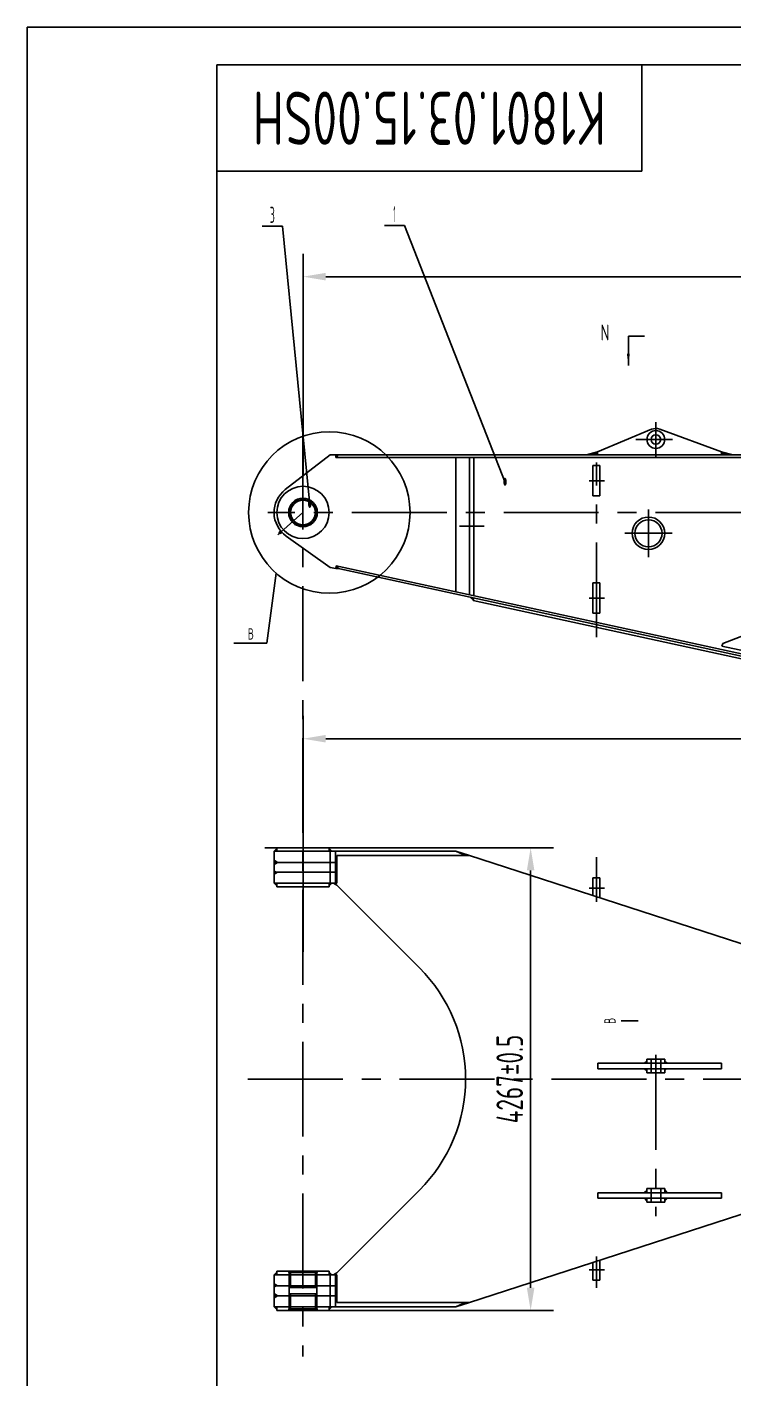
# Model space of a CAD drawing. Header units: millimetres. Extents: x 0 to 30627, y -801 to 20790.
# Drawn here: x 0 to 6519, y 8323 to 20790 of the extents above; entities that cross this region are included whole.
import ezdxf
from ezdxf.enums import TextEntityAlignment as Align

# ---------------------------------------------------------------- set-up
doc = ezdxf.new("R2010")
doc.units = ezdxf.units.MM
doc.header["$LTSCALE"] = 700
doc.linetypes.add('F', pattern=[0.75, 0.5, -0.25])
doc.linetypes.add('G', pattern=[2, 1.25, -0.25, 0.25, -0.25])
for name, color, linetype in [('01', 7, 'Continuous'), ('02', 1, 'Continuous'), ('04', 2, 'F'), ('05', 142, 'G'), ('08', 1, 'Continuous'), ('11', 3, 'Continuous'), ('14', 3, 'Continuous')]:
    doc.layers.add(name, color=color, linetype=linetype)
doc.styles.get("Standard").update_dxf_attribs({"font": 'isocp', "width": 0.707, "bigfont": 'intecad.shx'})
doc.dimstyles.new('INTE', dxfattribs={"dimscale": 70, "dimtxt": 3.5, "dimasz": 3, "dimexe": 3, "dimexo": 0, "dimgap": 1, "dimtad": 1, "dimdec": 3, "dimdsep": 46, "dimtxsty": 'Standard', "dimcen": 0, "dimclrd": 1, "dimclre": 1, "dimclrt": 3, "dimaunit": 1, "dimadec": 0, "dimazin": 0, "dimtfac": 1, "dimtmove": 0, "dimatfit": 0, "dimfxl": 0, "dimarcsym": 0})

# ---------------------------------------------------------------- blocks, each defined once
blk = doc.blocks.new('*D6')
at = {"layer": '08', "color": 1, "lineweight": -2}
for p, q in [((2194, 13222), (4854, 13222)), ((4644, 13012), (4644, 9165)), ((2355, 8955), (4854, 8955))]:
    blk.add_line(p, q, dxfattribs=at)
at = {"layer": '08', "color": 1}
for points in [[(4609, 13012), (4679, 13012), (4644, 13222)], [(4609, 9165), (4679, 9165), (4644, 8955)]]:
    blk.add_solid(points, dxfattribs=at)
at = {"layer": 'DEFPOINTS', "color": 0}
for p in [(2194, 13222), (2355, 8955), (4644, 8955)]:
    blk.add_point(p, dxfattribs=at)
at = {"layer": '08', "color": 3, "insert": (4451, 11089), "char_height": 245, "attachment_point": 5, "rotation": 90}
blk.add_mtext('4267%%p0.5', dxfattribs=at)
blk = doc.blocks.new('*D7')
at = {"layer": '08', "color": 1, "lineweight": -2}
for p, q in [((2545, 12261), (2545, 14437)), ((20223, 13789), (20223, 14437)), ((2755, 14227), (20013, 14227))]:
    blk.add_line(p, q, dxfattribs=at)
at = {"layer": '08', "color": 1}
for points in [[(2755, 14262), (2755, 14192), (2545, 14227)], [(20013, 14262), (20013, 14192), (20223, 14227)]]:
    blk.add_solid(points, dxfattribs=at)
at = {"layer": 'DEFPOINTS', "color": 0}
for p in [(20223, 14227), (20223, 13789), (2545, 12261)]:
    blk.add_point(p, dxfattribs=at)
at = {"layer": '08', "color": 3, "insert": (11384, 14419), "char_height": 245, "attachment_point": 5}
blk.add_mtext('17678%%P0.5', dxfattribs=at)
blk = doc.blocks.new('*D8')
at = {"layer": '08', "color": 1, "lineweight": -2}
for p, q in [((2545, 16670), (2545, 18698)), ((9555, 16500), (9555, 18698)), ((2755, 18488), (9345, 18488))]:
    blk.add_line(p, q, dxfattribs=at)
at = {"layer": '08', "color": 1}
for points in [[(2755, 18523), (2755, 18453), (2545, 18488)], [(9345, 18523), (9345, 18453), (9555, 18488)]]:
    blk.add_solid(points, dxfattribs=at)
at = {"layer": 'DEFPOINTS', "color": 0}
for p in [(9555, 18488), (2545, 16670), (9555, 16500)]:
    blk.add_point(p, dxfattribs=at)
at = {"layer": '08', "color": 3, "insert": (7052, 18680), "char_height": 245, "attachment_point": 5}
blk.add_mtext('7010%%p0.5', dxfattribs=at)
blk = doc.blocks.new('*U34', base_point=(251.96, 168.31))
at = {"layer": '01'}
for p, q in [((251.96, 168.31), (251.96, 182.31)), ((195.96, 168.31), (251.96, 168.31))]:
    blk.add_line(p, q, dxfattribs=at)
blk = doc.blocks.new('*U35')
at = {"layer": '04'}
blk.add_blockref('*U34', (0, 0), dxfattribs=at)
blk = doc.blocks.new('*U36')
at = {"layer": '01'}
for points in [[(415, 292), (25, 292)], [(25, 292), (25, 5)]]:
    blk.add_lwpolyline(points, dxfattribs=at)
at = {"layer": '02'}
for points in [[(420, 297), (0, 297)], [(0, 297), (0, 0)]]:
    blk.add_lwpolyline(points, dxfattribs=at)

msp = doc.modelspace()

# ---------------------------------------------------------------- hatches: boundary and pattern name
at = {"layer": '01'}
for points in [[(2855.7412, 16846.4882), (2846.7412, 16846.4882), (2846.7412, 16821.4882), (2855.7412, 16821.4882)], [(5262.1412, 16871.4882), (5157.7721, 16846.4882), (5262.1412, 16846.4882)], [(6405.1412, 16871.4882), (6405.1412, 16846.4882), (6510.7694, 16846.4882)], [(2867.9986, 15796.9451), (2855.7412, 15799.6093), (2846.7412, 15795.4882)], [(4119.7412, 15524.8712), (4093.8296, 15530.5033), (4116.1894, 15508.5301)], [(2277.7412, 13188.9964), (2303.2412, 13188.9964), (2303.2412, 13213.9964)], [(2786.2412, 13213.9964), (2811.7412, 13188.9964), (2786.2412, 13188.9964)], [(3954.7412, 13188.9964), (4042.75, 13149.4964), (4081.7412, 13149.4964)], [(2310.6502, 12996.9964), (2277.7412, 12996.9964), (2277.7412, 13015.9964)], [(2277.7412, 12977.9964), (2310.6502, 12996.9964), (2277.7412, 12996.9964)], [(2303.2412, 12869.9964), (2277.7412, 12894.9964), (2303.2412, 12894.9964)], [(2827.5867, 12894.9964), (2855.7412, 12876.7776), (2855.7412, 12894.9964)], [(2303.2412, 9307.9964), (2277.7412, 9282.9964), (2303.2412, 9282.9964)], [(2827.5867, 9282.9964), (2855.7412, 9301.2152), (2855.7412, 9282.9964)], [(2277.7412, 9180.9964), (2310.6502, 9180.9964), (2277.7412, 9199.9964)], [(2310.6502, 9180.9964), (2277.7412, 9180.9964), (2277.7412, 9161.9964)], [(2303.2412, 8963.9964), (2303.2412, 8988.9964), (2277.7412, 8988.9964)], [(2786.2412, 8963.9964), (2811.7412, 8988.9964), (2786.2412, 8988.9964)], [(3954.7412, 8988.9964), (4042.75, 9028.4964), (4081.7412, 9028.4964)]]:
    msp.add_hatch(color=256, dxfattribs=at).paths.add_polyline_path(points)
at = {"layer": '01', "linetype": 'Continuous'}
for points in [[(2867.4321, 16846.4882), (2855.7412, 16846.4882), (2855.7412, 16821.4882)], [(2786.2412, 12869.9964), (2804.7412, 12888.1336), (2804.7412, 12894.9964), (2786.2412, 12894.9964)], [(2811.7412, 12894.9964), (2804.7412, 12894.9964), (2804.7412, 12888.1336)], [(2786.2412, 9307.9964), (2804.7412, 9289.8591), (2804.7412, 9282.9964), (2786.2412, 9282.9964)], [(2811.7412, 9282.9964), (2804.7412, 9282.9964), (2804.7412, 9289.8591)]]:
    msp.add_hatch(color=7, dxfattribs=at).paths.add_polyline_path(points)
at = {"layer": '01'}
h = msp.add_hatch(color=256, dxfattribs=at)
h.paths.add_polyline_path([(2867.9986, 15796.9451), (2846.7412, 15795.4882), (2852.2101, 15820.8438), (2859.9908, 15819.1526), (2859.9901, 15819.1493)])
h.paths.add_polyline_path([(2855.7412, 15799.6093), (2867.9986, 15796.9451), (2859.9901, 15819.1493)])
h = msp.add_hatch(color=256, dxfattribs=at)
h.paths.add_polyline_path([(2277.7412, 13086.9964), (2277.7412, 13067.9644), (2310.6779, 13086.9804), (2310.6502, 13086.9964)])
h.paths.add_polyline_path([(2277.7412, 13105.9964), (2277.7412, 13086.9964), (2310.6502, 13086.9964)])
h = msp.add_hatch(color=256, dxfattribs=at)
h.paths.add_polyline_path([(5716.2412, 11254.4569), (5693.0996, 11233.9964), (5716.2412, 11233.9964)])
h.paths.add_polyline_path([(5716.2412, 11183.9964), (5691.6924, 11183.9964), (5716.2412, 11167.2668)])
h.paths.add_polyline_path([(5897.027, 11183.9964), (5881.2412, 11183.9964), (5881.2412, 11167.262)])
h.paths.add_polyline_path([(5881.2412, 11251.6396), (5881.2412, 11233.9964), (5901.5765, 11233.9964)])
h = msp.add_hatch(color=256, dxfattribs=at)
h.paths.add_polyline_path([(5716.2412, 10059.5878), (5691.1881, 10040.9964), (5716.2412, 10040.9964)])
h.paths.add_polyline_path([(5716.2412, 9990.9964), (5693.2275, 9990.9964), (5716.2412, 9965.9964)])
h.paths.add_polyline_path([(5905.3362, 9990.9964), (5881.2412, 9990.9964), (5881.2412, 9965.9964)])
h.paths.add_polyline_path([(5881.2412, 10065.9964), (5881.2412, 10040.9964), (5903.1324, 10040.9964)])
h = msp.add_hatch(color=256, dxfattribs=at)
h.paths.add_polyline_path([(2277.7412, 9090.9964), (2277.7412, 9110.0284), (2310.6779, 9091.0124), (2310.6502, 9090.9964)])
h.paths.add_polyline_path([(2277.7412, 9071.9964), (2277.7412, 9090.9964), (2310.6502, 9090.9964)])

# ---------------------------------------------------------------- linework, layer by layer
msp.add_circle((2544.7412, 16313.4882), 241.5)
for p, q in [((5545.1144, 17940.0562), (5695.1144, 17940.0562)), ((2795.7412, 16846.4882), (2380.9694, 16524.362)), ((2795.7412, 16846.4882), (11911.4157, 16846.4882)), ((2846.7412, 16846.4882), (2846.7412, 16821.4882)), ((5262.1412, 16871.4882), (5157.7721, 16846.4882)), ((5262.1412, 16846.4882), (5262.1412, 16871.4882)), ((6405.1412, 16871.4882), (6510.7694, 16846.4882)), ((6405.1412, 16846.4882), (6405.1412, 16871.4882)), ((3954.7412, 15581.1034), (3954.7412, 16821.4882)), ((5218.2412, 16465.4882), (5218.2412, 16745.4882)), ((5282.2412, 16465.4882), (5282.2412, 16745.4882)), ((2323.0549, 16128.0987), (2323.1429, 16129.5102)), ((2323.0549, 16128.0987), (2333.6427, 16116.103)), ((2323.1429, 16129.5102), (2335.0542, 16116.015)), ((2323.2978, 16126.3124), (2323.2538, 16125.6067)), ((2323.2538, 16125.6067), (2331.1946, 16116.6099)), ((2323.2978, 16126.3124), (2331.9004, 16116.5659)), ((2329.5156, 16135.135), (2341.4269, 16121.6398)), ((2331.1946, 16116.6099), (2331.9004, 16116.5659)), ((2333.2643, 16138.4437), (2332.9438, 16140.0282)), ((2333.2643, 16138.4437), (2345.1756, 16124.9485)), ((2333.6427, 16116.103), (2335.0542, 16116.015)), ((2335.3367, 16142.1403), (2349.101, 16126.5459)), ((2339.4049, 16142.9714), (2338.9427, 16142.5884)), ((2338.9427, 16142.5884), (2349.9934, 16130.0682)), ((2345.1756, 16124.9485), (2346.708, 16124.4338)), ((2350.4309, 16130.4793), (2349.9934, 16130.0682)), ((2795.7412, 15806.4882), (2389.6935, 16096.1193)), ((2795.7412, 15806.4882), (2846.7412, 15795.4882)), ((2852.2095, 15820.8412), (2846.7412, 15795.4882)), ((2846.7412, 15795.4882), (2855.7412, 15799.6093)), ((2846.7412, 15795.4882), (2867.9986, 15796.9451)), ((2852.2101, 15820.8438), (9150.1254, 14451.9536)), ((2855.7412, 15799.6093), (2859.9901, 15819.1493)), ((2855.7412, 15799.6093), (9145.8774, 14432.4099)), ((2859.9901, 15819.1493), (2867.9986, 15796.9451)), ((5218.2412, 15384.3471), (5218.2412, 15664.3471)), ((5218.2412, 15664.3471), (5282.2412, 15664.3471)), ((5282.2412, 15384.3471), (5282.2412, 15664.3471)), ((4116.1894, 15508.5301), (4093.8296, 15530.5033)), ((4119.7412, 15524.8712), (4114.4313, 15500.4416)), ((4114.4313, 15500.4416), (9140.5675, 14407.9803)), ((5218.2412, 15384.3471), (5282.2412, 15384.3471)), ((6416.8609, 15105.3801), (6406.2468, 15082.1034)), ((6406.2468, 15082.1034), (6981.3686, 14957.0972)), ((2303.2412, 13213.9964), (2277.7412, 13188.9964)), ((2786.2412, 13213.9964), (2811.7412, 13188.9964)), ((3954.7412, 13188.9964), (4081.7412, 13149.4964)), ((3954.7412, 13188.9964), (4042.75, 13149.4964)), ((2310.7056, 13086.9964), (2277.7966, 13067.9964)), ((2303.2412, 12869.9964), (2277.7412, 12894.9964)), ((2786.2412, 12869.9964), (2811.7412, 12894.9964)), ((2855.7412, 12876.7776), (2827.5867, 12894.9964)), ((5218.2412, 12943.5169), (5282.2412, 12943.5169)), ((5716.2412, 11254.4569), (5693.0996, 11233.9964)), ((5716.2412, 11271.9964), (5716.2412, 11233.9964)), ((5881.2412, 11271.9964), (5881.2412, 11233.9964)), ((5881.2412, 11251.6396), (5901.5765, 11233.9964)), ((5691.6924, 11183.9964), (5716.2412, 11167.2668)), ((5716.2412, 11145.9964), (5716.2412, 11183.9964)), ((5881.2412, 11167.262), (5897.027, 11183.9964)), ((5881.2412, 11145.9964), (5881.2412, 11183.9964)), ((5691.1881, 10040.9964), (5716.2412, 10059.5878)), ((5716.2412, 9965.9964), (5693.2275, 9990.9964)), ((5716.2412, 10078.9964), (5716.2412, 10040.9964)), ((5716.2412, 9952.9964), (5716.2412, 9990.9964)), ((5881.2412, 10078.9964), (5881.2412, 10040.9964)), ((5881.2412, 10065.9964), (5903.1324, 10040.9964)), ((5881.2412, 9965.9964), (5905.3362, 9990.9964)), ((5881.2412, 9952.9964), (5881.2412, 9990.9964)), ((2303.2412, 9307.9964), (2277.7412, 9282.9964)), ((2786.2412, 9307.9964), (2811.7412, 9282.9964)), ((2855.7412, 9301.2152), (2827.5867, 9282.9964)), ((5218.2412, 9234.4759), (5282.2412, 9234.4759)), ((2310.7056, 9090.9964), (2277.7966, 9109.9964)), ((2303.2412, 8963.9964), (2277.7412, 8988.9964)), ((2786.2412, 8963.9964), (2811.7412, 8988.9964)), ((3954.7412, 8988.9964), (4042.75, 9028.4964)), ((3954.7412, 8988.9964), (4081.7412, 9028.4964))]:
    msp.add_line(p, q, dxfattribs=at)
at = {"layer": '01', "color": 7, "linetype": 'Continuous'}
for p, q in [((5262.1412, 16871.4882), (5759.0951, 17080.51)), ((6405.1412, 16871.4882), (5833.9408, 17082.1853)), ((2855.7412, 16821.4882), (2867.4321, 16846.4882)), ((2855.7412, 16846.4882), (2855.7412, 16821.4882)), ((2846.7412, 16821.4882), (11916.7412, 16821.4882)), ((4081.7412, 16821.4882), (4081.7412, 15553.4882)), ((4119.7412, 15545.2253), (4119.7412, 16821.4882)), ((5218.2412, 16745.4882), (5282.2412, 16745.4882)), ((5218.2412, 16465.4882), (5282.2412, 16465.4882)), ((2329.5156, 16135.135), (2323.1429, 16129.5102)), ((2324.0475, 16126.9742), (2323.2978, 16126.3124)), ((2332.6501, 16117.2276), (2331.9004, 16116.5659)), ((2334.1689, 16135.9077), (2331.9197, 16133.9224)), ((2335.3367, 16142.1403), (2332.9438, 16140.0282)), ((2341.4269, 16121.6398), (2335.0542, 16116.015)), ((2338.7778, 16138.2417), (2336.3849, 16136.1296)), ((2337.6387, 16144.9724), (2352.197, 16128.4783)), ((2339.0861, 16140.9147), (2338.3364, 16140.253)), ((2342.7715, 16126.1611), (2340.5223, 16124.1759)), ((2345.6599, 16130.4445), (2343.267, 16128.3324)), ((2349.101, 16126.5459), (2346.708, 16124.4338)), ((2348.3505, 16130.4185), (2347.6008, 16129.7567)), ((6416.8609, 15105.3801), (6935.1451, 15304.8709)), ((2303.2412, 13222.4964), (2786.2412, 13222.4964)), ((2303.2412, 13222.4964), (2303.2412, 13188.9964)), ((2786.2412, 13222.4964), (2786.2412, 13188.9964)), ((2277.7412, 13188.9964), (3954.7412, 13188.9964)), ((2277.7412, 13188.9964), (2277.7412, 12894.9964)), ((2310.6502, 13086.9964), (2277.7412, 13105.9964)), ((2795.7412, 13188.9964), (2795.7412, 12894.9964)), ((2845.7412, 13188.9964), (2845.7412, 12894.9964)), ((4081.7412, 13149.4964), (2855.7412, 13149.4964)), ((2855.7412, 13149.4964), (2855.7412, 12894.9964)), ((7645.8473, 11992.8897), (4081.7412, 13149.4964)), ((2277.7412, 13086.9964), (2855.7412, 13086.9964)), ((2277.7412, 12996.9964), (2855.7412, 12996.9964)), ((2310.6502, 12996.9964), (2277.7412, 12977.9964)), ((2277.7412, 12894.9964), (2855.7412, 12894.9964)), ((2303.2412, 12860.4964), (2303.2412, 12894.9964)), ((2303.2412, 12860.4964), (2786.2412, 12860.4964)), ((2786.2412, 12860.4964), (2786.2412, 12894.9964)), ((2855.7412, 12876.7776), (3619.6319, 12112.887)), ((5218.2412, 12943.5169), (5218.2412, 12780.6848)), ((5282.2412, 12943.5169), (5282.2412, 12759.9159)), ((5262.2412, 11233.9964), (6405.2412, 11233.9964)), ((5262.2412, 11233.9964), (5262.2412, 11183.9964)), ((5716.2412, 11271.9964), (5881.2412, 11271.9964)), ((6405.1412, 11233.9964), (6405.1412, 11183.9964)), ((5262.2412, 11183.9964), (6405.2412, 11183.9964)), ((5716.2412, 11145.9964), (5881.2412, 11145.9964)), ((7645.8473, 10185.1031), (4081.7412, 9028.4964)), ((2855.7412, 9301.2152), (3619.6319, 10065.1058)), ((5262.2412, 10040.9964), (6405.2412, 10040.9964)), ((5262.2412, 10040.9964), (5262.2412, 9990.9964)), ((5262.2412, 9990.9964), (6405.2412, 9990.9964)), ((5716.2412, 10078.9964), (5881.2412, 10078.9964)), ((6405.1412, 10040.9964), (6405.1412, 9990.9964)), ((5716.2412, 9952.9964), (5881.2412, 9952.9964)), ((5218.2412, 9234.4759), (5218.2412, 9397.308)), ((5282.2412, 9234.4759), (5282.2412, 9418.0769)), ((2277.7412, 9282.9964), (2855.7412, 9282.9964)), ((2277.7412, 8988.9964), (2277.7412, 9282.9964)), ((2303.2412, 9317.4964), (2786.2412, 9317.4964)), ((2303.2412, 9317.4964), (2303.2412, 9282.9964)), ((2786.2412, 9317.4964), (2786.2412, 9282.9964)), ((2795.7412, 8988.9964), (2795.7412, 9282.9964)), ((2845.7412, 8988.9964), (2845.7412, 9282.9964)), ((2855.7412, 9028.4964), (2855.7412, 9282.9964)), ((2310.6502, 9180.9964), (2277.7412, 9199.9964)), ((2277.7412, 9180.9964), (2855.7412, 9180.9964)), ((2277.7412, 9090.9964), (2855.7412, 9090.9964)), ((2310.6502, 9090.9964), (2277.7412, 9071.9964)), ((2277.7412, 8988.9964), (3954.7412, 8988.9964)), ((2303.2412, 8955.4964), (2303.2412, 8988.9964)), ((2786.2412, 8955.4964), (2786.2412, 8988.9964)), ((4081.7412, 9028.4964), (2855.7412, 9028.4964)), ((2303.2412, 8955.4964), (2786.2412, 8955.4964))]:
    msp.add_line(p, q, dxfattribs=at)
for centre, radius in [((5798.6412, 16986.4882), 82.5), ((5798.6412, 16986.4882), 44.5), ((2544.7412, 16313.4882), 132), ((2544.7412, 16313.4882), 127)]:
    msp.add_circle(centre, radius, dxfattribs=at)
at = {"layer": '01'}
for centre, radius in [((2544.7412, 16313.4882), 114), ((5730.5623, 16121.4882), 150), ((5730.5623, 16121.4882), 125)]:
    msp.add_circle(centre, radius, dxfattribs=at)
at = {"layer": '01', "color": 7, "linetype": 'Continuous'}
msp.add_arc((5798.6412, 16986.4882), 102, 69.75263427, 112.81191865, dxfattribs=at)
at = {"layer": '01'}
for centre, radius, start, end in [((2544.7412, 16313.4882), 267, 127.83414814, 234.49998553), ((2330.9729, 16124.417), 6, 187.87548645, 254.99010598), ((2331.2579, 16134.6722), 1, 221.43279621, 311.43279621), ((2337.5147, 16140.6087), 4.6193, 197.28699092, 255.84253757), ((2333.5071, 16136.6574), 1, 311.43279621, 41.43279621), ((2352.0634, 16143.0323), 17.1308, 203.76204502, 239.10354741), ((2337.6747, 16141.0027), 1, 221.43279621, 311.43279621), ((2338.4244, 16141.6644), 1, 311.43279621, 41.43279621), ((2341.1841, 16123.4262), 1, 131.43279621, 221.43279621), ((2343.4332, 16125.4114), 1, 41.43279621, 131.43279621), ((2347.8516, 16128.8972), 4.6193, 187.02305486, 245.57860151), ((2348.2625, 16129.007), 1, 131.43279621, 221.43279621), ((2349.0122, 16129.6687), 1, 41.43279621, 131.43279621), ((2595.7412, 11088.9964), 1448, 0, 45), ((2595.7412, 11088.9964), 1448, 315, 0)]:
    msp.add_arc(centre, radius, start, end, dxfattribs=at)
at = {"layer": '02'}
for p, q in [((2355.1375, 18953.52), (2169.1375, 18953.52)), ((2607.2656, 16385.0718), (2355.1375, 18953.52)), ((3481.8387, 18960.611), (3295.8387, 18960.611)), ((4407.9026, 16588.8256), (3481.8387, 18960.611)), ((5545.1144, 17940.0562), (5545.1144, 17670.0562))]:
    msp.add_line(p, q, dxfattribs=at)
at = {"layer": '02', "color": 1, "linetype": 'Continuous'}
for p, q in [((2330.9395, 16133.7242), (2323.7166, 16127.349)), ((2340.2039, 16123.228), (2332.981, 16116.8528)), ((2339.8225, 16142.4983), (2339.3602, 16142.1153)), ((2350.0133, 16130.9524), (2349.5759, 16130.5413)), ((2296.5649, 15753.9714), (2210.418, 15109.4627)), ((2210.418, 15109.4627), (1908.0432, 15109.4627))]:
    msp.add_line(p, q, dxfattribs=at)
at = {"layer": '02'}
msp.add_lwpolyline([(5545.1144, 17670.0562, 0, 27, 0), (5545.1144, 17778.0562, 0, 0, 0)], format="xyseb", dxfattribs=at)
at = {"layer": '02', "color": 1, "linetype": 'Continuous'}
msp.add_circle((2787.6158, 16313.4882), 744.4393, dxfattribs=at)
at = {"layer": '04'}
for p, q in [((5754.2412, 11271.9964), (5754.2412, 11145.9964)), ((5843.2412, 11145.9964), (5843.2412, 11271.9964)), ((5754.2412, 9952.9964), (5754.2412, 10078.9964)), ((5843.2412, 10078.9964), (5843.2412, 9952.9964))]:
    msp.add_line(p, q, dxfattribs=at)
at = {"layer": '04', "color": 2, "linetype": 'F'}
for p, q in [((2412.7412, 9304.4964), (2412.7412, 9317.4964)), ((2414.7412, 9317.4964), (2414.7412, 9304.4964)), ((2414.7412, 9317.4964), (2544.7412, 9317.4964)), ((2414.7412, 9304.4964), (2417.7412, 9304.4964)), ((2674.7412, 9304.4964), (2414.7412, 9304.4964)), ((2417.7412, 8968.4964), (2417.7412, 9304.4964)), ((2417.7412, 9304.4964), (2417.7412, 9168.4964)), ((2430.7412, 9317.4964), (2430.7412, 9168.4964)), ((2674.7412, 9317.4964), (2544.7412, 9317.4964)), ((2658.7412, 9317.4964), (2658.7412, 9168.4964)), ((2671.7412, 9304.4964), (2671.7412, 8968.4964)), ((2671.7412, 9304.4964), (2671.7412, 9168.4964)), ((2674.7412, 9304.4964), (2671.7412, 9304.4964)), ((2674.7412, 9317.4964), (2674.7412, 9304.4964)), ((2676.7412, 9304.4964), (2676.7412, 9317.4964)), ((2417.7412, 9168.4964), (2419.4733, 9165.4964)), ((2417.7412, 9104.4964), (2419.4733, 9107.4964)), ((2417.7412, 8968.4964), (2417.7412, 9104.4964)), ((2670.0092, 9165.4964), (2419.4733, 9165.4964)), ((2670.0092, 9107.4964), (2419.4733, 9107.4964)), ((2430.7412, 8955.4964), (2430.7412, 9104.4964)), ((2658.7412, 8955.4964), (2658.7412, 9104.4964)), ((2671.7412, 9168.4964), (2670.0092, 9165.4964)), ((2671.7412, 9104.4964), (2670.0092, 9107.4964)), ((2671.7412, 8968.4964), (2671.7412, 9104.4964)), ((2412.7412, 8968.4964), (2412.7412, 8955.4964)), ((2674.7412, 8968.4964), (2414.7412, 8968.4964)), ((2414.7412, 8968.4964), (2417.7412, 8968.4964)), ((2414.7412, 8955.4964), (2414.7412, 8968.4964)), ((2414.7412, 8955.4964), (2544.7412, 8955.4964)), ((2674.7412, 8955.4964), (2544.7412, 8955.4964)), ((2674.7412, 8968.4964), (2671.7412, 8968.4964)), ((2674.7412, 8955.4964), (2674.7412, 8968.4964)), ((2676.7412, 8968.4964), (2676.7412, 8955.4964))]:
    msp.add_line(p, q, dxfattribs=at)
for centre, start, end in [((2427.7412, 9168.4964), 270, 0), ((2427.7412, 9104.4964), 0, 90), ((2661.7412, 9168.4964), 180, 270), ((2661.7412, 9104.4964), 90, 180)]:
    msp.add_arc(centre, 3, start, end, dxfattribs=at)
at = {"layer": '05', "color": 142, "linetype": 'G'}
for p, q in [((5798.6412, 16813.3047), (5798.6412, 17147.826)), ((5614.08, 16986.4882), (5953.7202, 16986.4882))]:
    msp.add_line(p, q, dxfattribs=at)
at = {"layer": '05'}
for p, q in [((2544.7412, 17032.8943), (2544.7412, 8531.0301)), ((5250.2412, 15162.8031), (5250.2412, 16773.7339)), ((5325.2458, 16605.4882), (5184.3581, 16605.4882)), ((5730.5623, 16340.8201), (5730.5623, 15902.1562)), ((20670.6423, 16313.4882), (2219.6576, 16313.4882)), ((2544.7412, 16313.4882), (2311.6837, 16107.363)), ((3987.8235, 16188.4882), (4215.8518, 16188.4882)), ((5949.8942, 16121.4882), (5511.2304, 16121.4882)), ((5325.2458, 15524.3471), (5184.3581, 15524.3471)), ((5250.2412, 12724.1904), (5250.2412, 13134.6488)), ((5325.2458, 12848.5169), (5184.3581, 12848.5169)), ((5798.7412, 11310.9299), (5798.7412, 9823.7995)), ((2036.0837, 11088.9964), (20554.1324, 11088.9964)), ((5250.2412, 9453.8024), (5250.2412, 9164.0302)), ((5325.2458, 9329.4759), (5184.3581, 9329.4759))]:
    msp.add_line(p, q, dxfattribs=at)
at = {"layer": '14', "color": 1}
msp.add_line((5637.0949, 11625.7405), (5479.5949, 11625.7405), dxfattribs=at)

# ---------------------------------------------------------------- block references
at = {"layer": '05', "xscale": 70, "yscale": 70, "zscale": 70}
msp.add_blockref('*U36', (0, 0), dxfattribs=at)
at = {"layer": '05', "xscale": 70, "yscale": 70}
msp.add_blockref('*U35', (5670, 19460), dxfattribs=at)

# ---------------------------------------------------------------- texts
at = {"layer": '02', "width": 0.605172}
for p, p2 in [((4389.9026, 16558.8256), (4425.9026, 16558.8256)), ((2589.2656, 16355.0718), (2625.2656, 16355.0718))]:
    msp.add_text('\\M+5A1F1', height=60, dxfattribs=at).set_placement(p, p2, align=Align.FIT)
at = {"layer": '11', "width": 0.695901}
msp.add_text('K1801.03.15.00SH', height=490, rotation=180, dxfattribs=at).set_placement((5339.0871, 20195), (2080.9129, 20195), align=Align.FIT)
at = {"layer": '11'}
for s, width, p, p2 in [('3', 0.527686, (2238.9664, 18983.52), (2285.3086, 18983.52)), ('1', 0.404, (3378.3403, 18990.611), (3399.3371, 18990.611))]:
    msp.add_text(s, height=148.4924, dxfattribs=dict(at, width=width)).set_placement(p, p2, align=Align.FIT)
at = {"layer": '11', "width": 0.707}
msp.add_text('N', height=147, dxfattribs=at).set_placement((5289.549, 17855.5999), align=Align.BOTTOM_LEFT)
at = {"layer": '11', "insert": (2035.2387, 15246.3807), "char_height": 105, "width": 204.113, "attachment_point": 1}
msp.add_mtext('B', dxfattribs=at)
at = {"layer": '14', "color": 3, "width": 0.707}
msp.add_text('B', height=105, rotation=90, dxfattribs=at).set_placement((5374.5949, 11625.7405), align=Align.MIDDLE_CENTER)

# ---------------------------------------------------------------- dimensions: what is measured, and where the dimension line sits
at = {"layer": '08'}
for base, p1, p2, text, picture, middle in [((9554.7412, 18487.5633), (2544.7412, 16670.2608), (9554.7412, 16499.6206), '<>%%p0.5', '*D8', (7052.1497, 18487.5633)), ((20222.7412, 14226.8335), (2544.7412, 12260.8358), (20222.7412, 13788.6192), '<>%%P0.5', '*D7', (11383.7412, 14226.8335))]:
    dim = msp.add_linear_dim(base=base, p1=p1, p2=p2, text=text, dimstyle='INTE', dxfattribs=at)
    dim.commit()
    dim.dimension.update_dxf_attribs({"geometry": picture, "text_midpoint": middle, "dimtype": 160})
dim = msp.add_linear_dim(base=(4643.8782, 8955.4964), p1=(2194.0358, 13222.4964), p2=(2355.0656, 8955.4964), angle=90, text='<>%%p0.5', dimstyle='INTE', dxfattribs=at)
dim.commit()
dim.dimension.update_dxf_attribs({"geometry": '*D6', "text_midpoint": (4451.354, 11088.9964)})

doc.saveas('drawing.dxf')
